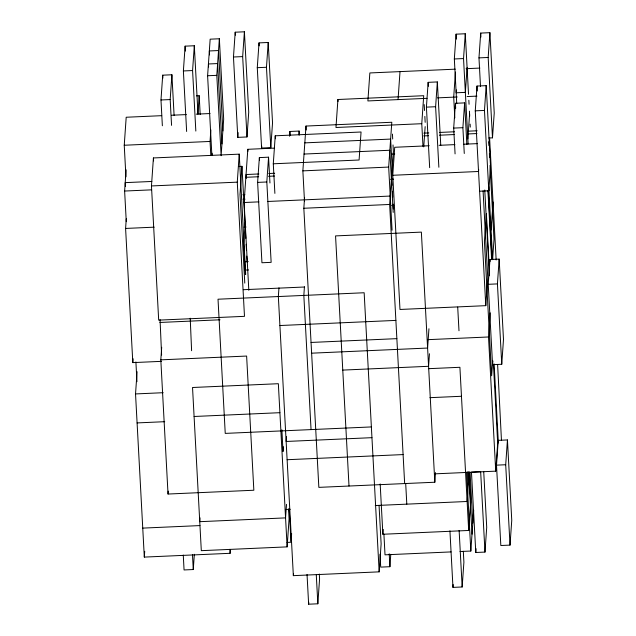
<?xml version="1.0" encoding="UTF-8"?>
<svg xmlns="http://www.w3.org/2000/svg" width="636" height="636" viewBox="0 0 636 636"><rect width="100%" height="100%" fill="white"/><g stroke="black" fill="none" stroke-linecap="round" stroke-linejoin="round"><path stroke-width="0.95" d="M125.936 176.816L124.243 145.246L126.198 117.247L161.703 115.672M126.27 221.63L124.624 191.039L126.111 169.804M161.417 361.351L132.813 362.615L125.594 228.435L126.27 218.776M132.813 362.615L133.083 358.752M230.391 549.44L230.121 553.304L144.308 557.096L135.532 393.93L137.09 371.726M239.231 154.151L237.276 182.15L244.486 316.338L158.682 320.131L151.463 185.943L153.419 157.951L239.231 154.151L245.703 274.529M162.363 125.769L160.98 99.971L162.713 75.175L171.911 74.77L174.097 115.442M171.561 125.356L170.178 99.566L171.911 74.77M161.6 355.015L160.049 319.558M144.308 557.096L144.714 551.309M160.813 359.849L246.625 356.057L253.844 490.237L168.031 494.037L160.813 359.849L161.695 347.296M186.634 131.469L183.383 70.954L185.116 46.158L194.314 45.752L197.995 114.202M195.832 131.064L192.581 70.54L194.314 45.752M168.031 494.037L168.238 491.135M197.915 113.844L199.187 95.726L196.429 95.845M190.212 318.231L191.603 350.722M211.868 155.12L207.606 75.748L210.158 39.178L219.356 38.772L223.681 119.139L221.121 155.701L216.804 75.342L219.356 38.772M210.794 155.264L210.047 141.446L210.858 129.863M211.995 155.152L212.122 153.244M183.271 555.069L184.066 569.951L193.272 569.538L194.338 554.282M200.022 517.823L199.752 521.687L285.564 517.887L286.51 504.372M233.468 57.002L235.201 32.205L244.399 31.8L248.724 112.159L246.991 136.955L237.792 137.36L233.468 57.002L242.666 56.596L244.399 31.8M237.792 137.36L238.126 132.598M239.009 166.457L241.966 166.322L240.011 194.322L244.78 283.115M248.819 290.334L244.097 202.518L247.817 149.301L274.45 148.124M245.202 222.64L243.715 243.882L245.361 274.466M257.278 67.686L259.011 42.89L268.209 42.477L272.534 122.843L270.801 147.639L261.603 148.045L257.278 67.686L266.476 67.273L268.209 42.477M268.559 157.187L266.818 181.983L271.143 262.35L261.945 262.755L257.62 182.389L259.361 157.601L268.559 157.187L269.942 182.985M261.603 148.045L261.73 146.137M273.289 163.794L275.245 135.802L361.057 132.002L359.094 160.002L273.289 163.794L274.879 193.392M278.958 287.854L278.345 296.543L293.355 575.652L379.167 571.851L381.123 543.86L379.056 505.382M289.587 136.239L289.921 131.469L299.119 131.064L299.333 135.031M298.856 134.88L299.119 131.064M283.37 446.687L283.036 451.512L281.867 429.809M304.509 201.453L302.863 170.869L305.995 126.055L391.808 122.263L388.675 167.069L392.07 230.216M286.478 436.638L286.144 441.464L371.949 437.671M435.493 472.58L434.817 482.231L318.843 487.367L303.833 208.258L304.572 197.637M304.437 286.733L303.833 295.414L311.052 429.602M287.122 546.873L278.345 383.707L192.533 387.499L201.31 550.665L287.122 546.873L289.078 518.873L288.545 509.007M291.097 541.26L291.638 533.54M293.355 575.652L293.49 573.72M337.923 99.502L335.967 127.494L421.771 123.702L423.727 95.71L337.923 99.502L338.026 101.474M319.304 574.038L319.574 578.999L317.841 603.795L308.643 604.2L308.77 602.292M404.655 483.567L389.645 204.466L393.342 151.527M483.074 190.84L487.74 277.67L485.785 305.662L399.98 309.462L392.762 175.274L394.718 147.274L429.236 145.747M398.049 99.606L400.012 71.614M468.994 471.88L470.64 502.464L468.684 530.464L382.872 534.256L383.214 529.43M380.026 554.218L380.718 567.113L389.916 566.708L390.782 554.314M429.666 167.658L426.414 107.134L428.147 82.346L437.345 81.933L440.764 145.429M423.735 146.892L425.158 126.62M438.864 167.252L435.612 106.729L437.345 81.933M428.95 328.74L427.599 348.051L311.624 353.179M429.459 353.751L428.577 366.296L342.772 370.096M456.743 103.692L454.335 58.965L456.076 34.169L465.274 33.764L468.525 94.287M455.456 72.043L453.699 97.149L454.812 117.867M455.074 153.888L453.691 128.09L455.424 103.294L464.622 102.889L466.864 144.563M456.354 89.922L456.155 92.784L465.353 92.379L467.086 67.583M468.128 143.967L463.533 58.56L465.274 33.764M464.272 153.483L462.889 127.685L464.622 102.889M467.858 138.926L469.591 114.13M485.785 305.662L475.267 110.847L477 86.051L486.198 85.645L490.523 166.004L488.79 190.8L479.592 191.205M480.514 86.647L478.972 57.876L480.705 33.08L489.903 32.675L494.228 113.041L492.487 137.837L488.814 137.996M478.701 169.55L478.566 171.482L392.762 175.274M488.79 190.8L484.465 110.433L486.198 85.645M492.487 137.837L488.17 57.471L489.903 32.675M463.318 551.277L463.898 562.184L462.165 586.98L452.967 587.386L453.166 584.532M469.177 472.111L467.126 501.478L375.24 505.541M491.079 230.001L493.035 202.002M488.233 284.308L489.966 259.512L499.165 259.106L503.489 339.465L501.756 364.261L492.558 364.666L488.233 284.308L497.432 283.902L499.165 259.106M459.979 551.515L470.831 551.038L473.693 510.088M492.59 259.663L494.005 239.39L490.03 165.392M434.579 473.86L495.73 471.157L488.512 336.977L490.197 312.84M483.726 471.721L486.715 527.284L484.982 552.08L475.784 552.485L476.046 548.669M492.654 361.32L491.636 375.797L484.425 241.616L486.381 213.617L489.458 270.849M492.558 364.666L492.82 360.851M495.73 471.157L497.686 443.165L493.441 364.229M496.501 465.147L498.242 440.351L507.441 439.945L511.757 520.312L510.024 545.108L500.826 545.513L496.501 465.147L505.7 464.741L507.441 439.945M501.462 440.446L497.614 364.515M183.383 70.954L192.581 70.54M454.335 58.965L463.533 58.56M478.972 57.876L488.17 57.471M207.606 75.748L216.804 75.342M455.241 69.165L369.85 72.949L367.886 100.941L427.066 98.326M466.093 68.688L479.902 68.076M160.98 99.971L170.178 99.566M437.504 97.865L457.228 96.99M467.094 96.553L476.96 96.116M171.569 115.243L186.364 114.583M196.23 114.146L210.039 113.542M426.414 107.134L435.612 106.729M475.267 110.847L484.465 110.433M453.691 128.09L462.889 127.685M124.243 145.246L210.047 141.446M423.878 133.131L428.807 132.916M439.659 132.439L454.454 131.779M468.255 131.175L477.135 130.778M423.679 135.905L428.608 135.691M439.46 135.214L454.255 134.554M468.064 133.942L476.944 133.552M304.819 142.869L390.631 139.077L392.277 169.661M439.102 145.318L454.883 144.618M463.763 144.221L477.572 143.617M304.04 154.055L389.844 150.255L393.191 212.416M391.768 154.079L394.725 153.952M302.863 170.869L388.675 167.069M258.876 173.954L246.053 174.526L246.267 178.47M268.742 173.517L274.657 173.262M151.845 181.459L125.213 182.635L125.427 186.579M245.862 177.301L258.685 176.729M268.543 176.291L274.466 176.037M151.463 185.943L237.276 182.15M257.62 182.389L266.818 181.983M124.624 191.039L151.257 189.862M390.576 179.28L393.541 179.145M242.865 194.775L244.836 194.688M243.063 199.235L245.035 199.148M244.097 202.518L258.892 201.866M267.772 201.469L390.234 196.055M303.833 208.258L389.645 204.466M391.76 205.515L393.732 205.428M125.594 228.435L154.198 227.171M244.065 227.1L246.037 227.012M245.226 261.722L248.183 261.587M244.637 270.125L248.581 269.95M243.27 289.714L304.421 287.011M159.843 322.46L220.008 319.797M279.904 325.529L395.878 320.401M311.052 342.446L396.856 338.646M427.36 339.68L488.512 336.977M428.346 368.689L459.908 367.29L468.684 530.464M135.532 393.93L163.15 392.706M429.904 397.675L461.466 396.276M194.099 416.485L279.904 412.685M137.098 422.916L164.708 421.692M371.376 426.931L225.239 433.394L218.021 299.214L364.158 292.751L379.167 571.851M287.122 459.717L403.097 454.581M285.325 509.516L290.255 509.301M142.75 528.111L199.958 525.582M287.09 542.405L291.034 542.23L289.229 508.681M451.099 551.913L385.019 554.831L383.906 534.113M489.577 137.622L496.152 259.973M497.432 283.902L501.756 364.261M488.75 141.717L488.965 145.66M489.386 153.554L489.601 157.497M505.7 464.741L510.024 545.108M480.705 33.08L480.919 37.055M488.742 186.587L492.654 259.353M488.265 190.617L491.978 259.679M487.907 190.426L491.62 259.496M489.966 259.512L490.078 261.491M484.767 189.997L489.386 275.841M494.116 363.903L498.362 442.831M477 86.051L477.27 91.012M468.843 100.242L469.066 104.288M469.432 111.149L469.702 116.197M470.131 124.131L470.29 127.105M484.982 552.08L480.657 471.713L471.459 472.127L475.784 552.485M456.076 34.169L456.338 39.13M455.424 103.294L455.686 108.255M470.084 472.723L472.787 523.038M468.66 472.063L472.007 534.224M467.611 471.833L468.303 484.664M457.705 307.085L458.985 330.76M466.586 472.103L470.831 551.038M459.128 530.432L462.165 586.98M428.147 82.346L428.362 86.313M449.93 530.837L452.967 587.386M424.212 104.59L424.53 110.505M424.848 116.428L425.166 122.343M421.771 123.702L422.996 146.399M434.817 482.231L421.366 232.116L335.554 235.908L349.005 486.031M392.444 134.101L392.706 139.038M393.024 144.952L393.342 150.875M391.991 170.838L392.102 172.809M391.601 176.466L392.078 185.346M392.396 191.269L392.714 197.184M393.088 204.092L393.35 209.029M405.689 483.424L406.802 504.141M389.224 553.813L389.916 566.708M380.169 483.94L382.872 534.256M305.995 126.055L306.21 130.006M316.291 575.024L317.841 603.795M289.921 131.469L290.135 135.436M307.037 574.435L308.643 604.2M275.245 135.802L275.404 138.759M266.476 67.273L270.801 147.639M259.011 42.89L259.17 45.864M259.361 157.601L259.52 160.574M247.817 149.301L247.921 151.273M242.666 56.596L246.991 136.955M235.201 32.205L235.36 35.187M241.966 166.322L245.202 226.511M245.464 231.44L245.838 238.349M246.156 244.272L246.474 250.186M246.792 256.109L247.11 262.032M222.854 130.905L218.538 50.546L209.339 50.952L209.546 54.919M221.948 143.935L217.623 63.568L208.425 63.974L208.584 66.955M229.906 549.353L230.121 553.304M199.187 95.726L200.197 114.575M185.116 46.158L185.386 51.118M192.47 554.656L193.272 569.538M162.713 75.175L162.872 78.148M153.419 157.951L153.578 160.908M135.897 361.94L136.955 381.68"/></g></svg>
